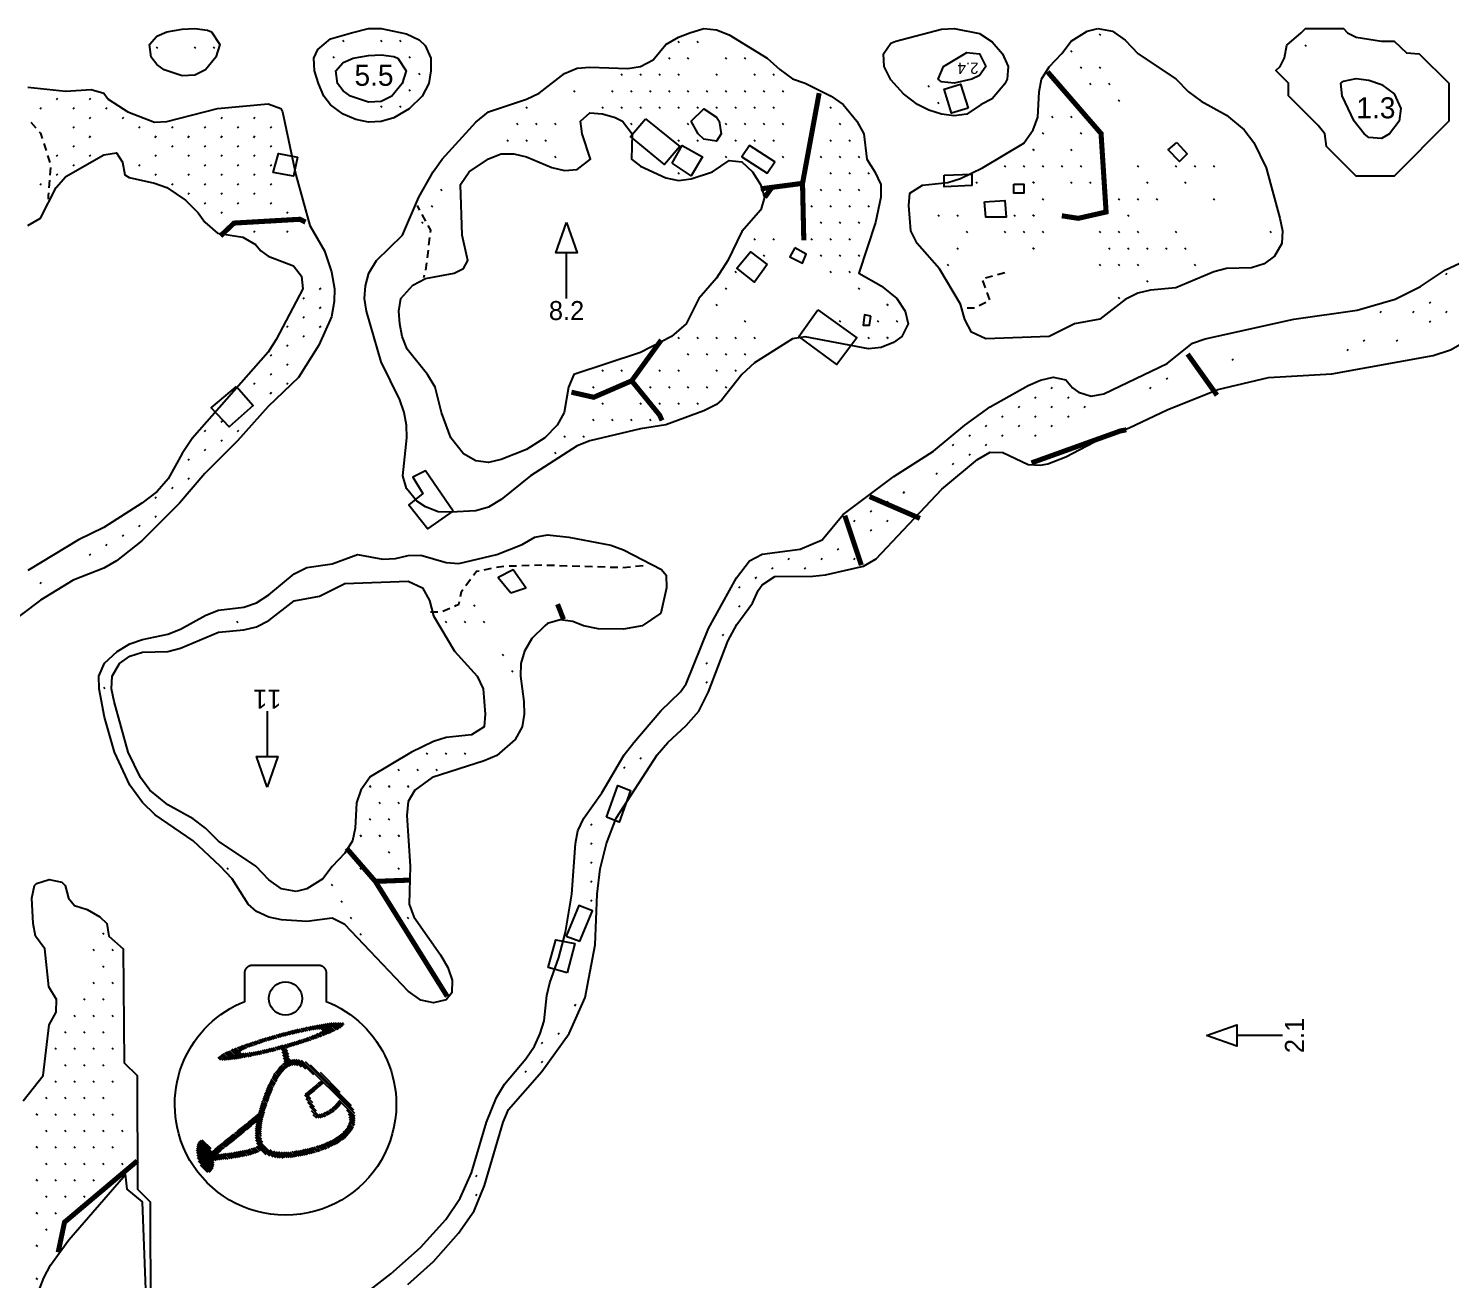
# Model space of a CAD drawing. Header units: millimetres. Extents: x 10 to 1190, y 102 to 890.
# Drawn here: x 410.9 to 635.6, y 692.3 to 890 of the extents above; entities that cross this region are included whole.
import ezdxf
from ezdxf.enums import TextEntityAlignment as Align

# ---------------------------------------------------------------- set-up
doc = ezdxf.new("R2010")
doc.units = ezdxf.units.MM
for name, color, linetype in [('CUT', 1, 'CONTINUOUS'), ('ETCH', 7, 'CONTINUOUS'), ('SCORE', 5, 'CONTINUOUS')]:
    doc.layers.add(name, color=color, linetype=linetype)

msp = doc.modelspace()

# ---------------------------------------------------------------- linework, layer by layer
at = {"layer": 'CUT'}
for points in [[(432.743, 889.452), (435.149, 889.91), (437.149, 890), (439.149, 889.739), (439.78, 889.452), (441.146, 887.452), (440.485, 885.452), (438.835, 883.452), (437.149, 882.603), (435.149, 882.52), (432.344, 883.452), (431.149, 884.315), (430.273, 885.452), (430, 887.452), (431.149, 888.76)], [(461.911, 889.291), (464.595, 889.97), (466.595, 890), (470.595, 889.137), (472.595, 888.209), (473.58, 887.291), (474.449, 885.291), (474.484, 883.291), (474.13, 881.291), (473.103, 879.291), (471.043, 877.291), (468.595, 875.895), (466.595, 875.288), (464.595, 875.167), (462.595, 875.634), (460.595, 876.454), (458.595, 877.94), (457.58, 879.291), (456.692, 881.291), (456.054, 883.291), (456, 885.291), (456.595, 886.671), (458.595, 888.334)], [(515.394, 889.326), (517.601, 890), (519.601, 889.781), (521.601, 888.994), (527.624, 885.326), (529.601, 883.507), (531.601, 882.063), (533.601, 881.344), (537.749, 879.326), (539.601, 878.007), (541.77, 875.326), (542.877, 873.326), (543.343, 869.326), (544.649, 867.326), (545.551, 865.326), (545.558, 863.326), (544.721, 859.326), (542.093, 851.326), (545.601, 849.319), (548.092, 847.326), (549.443, 845.326), (549.893, 843.326), (548.869, 841.326), (547.601, 840.396), (545.601, 839.572), (543.601, 839.397), (533.601, 841.289), (531.601, 840.955), (525.601, 837.188), (523.619, 835.326), (520.459, 831.326), (519.601, 830.609), (517.601, 829.597), (511.601, 827.394), (507.601, 826.72), (499.601, 824.833), (497.601, 824.039), (490.218, 819.326), (485.601, 815.564), (483.601, 814.363), (481.601, 813.797), (477.601, 813.596), (475.601, 813.628), (473.601, 814.404), (472.276, 815.326), (470.612, 817.326), (470.042, 819.326), (470.679, 825.326), (470.606, 827.326), (470.25, 829.326), (469.552, 831.326), (466.636, 837.326), (464.315, 845.326), (464, 847.326), (464.16, 849.326), (464.68, 851.326), (465.865, 853.326), (469.976, 857.326), (472.564, 863.326), (474.812, 867.326), (476.258, 869.326), (481.601, 875.174), (483.601, 876.817), (489.601, 878.826), (491.601, 879.793), (495.601, 882.888), (497.601, 883.724), (499.601, 883.889), (505.601, 883.684), (507.601, 883.987), (509.601, 885.02), (511.601, 887.474), (513.601, 888.633)], [(561.447, 878.005), (559.163, 876.442), (557.163, 876.204), (555.163, 876.478), (553.163, 877.093), (551.358, 878.005), (549.163, 879.674), (547.163, 881.878), (546.116, 884.005), (546, 886.005), (547.163, 887.663), (547.956, 888.005), (555.163, 889.901), (557.163, 890), (561.163, 889.215), (563.163, 887.863), (564.819, 886.005), (565.707, 884.005), (565.556, 882.005), (565.163, 881.245), (563.163, 878.879)], [(579.875, 890), (582.173, 889.582), (584.173, 888.155), (586.253, 886), (592.173, 882.037), (594.219, 880), (596.173, 878.51), (600.173, 876.294), (602.979, 874), (604.499, 872), (606.44, 868), (608.65, 860), (609.043, 858), (608.93, 856), (607.789, 854), (606.173, 852.822), (604.173, 852.196), (600.173, 852.088), (598.173, 851.529), (592.173, 849.011), (588.173, 848.675), (586.173, 848.172), (584.173, 847.156), (580.173, 844.074), (576.173, 843.316), (572.173, 841.352), (562.173, 840.983), (559.91, 842), (558.828, 844), (558.173, 846.427), (554.867, 852), (551.295, 856), (550.311, 858), (550, 862), (550.15, 864), (552.173, 865.263), (556.173, 865.673), (558.173, 866.299), (561.639, 868), (568.173, 871.883), (569.655, 874), (570.359, 876), (570.57, 880), (570.982, 882), (572.173, 883.93), (574.173, 886.023), (575.644, 888), (578.173, 889.575)], [(612, 889.333), (612.667, 890), (618.667, 890), (619.333, 889.333), (620.667, 888.611), (624.667, 888), (626.667, 888), (628.667, 886.167), (630.667, 886), (635.333, 881.333), (635.333, 875.333), (626.667, 866.667), (620.667, 866.667), (616, 871.333), (615.724, 873.333), (614.667, 874.667), (610, 879.333), (609.976, 881.333), (608, 883.333), (608.667, 884), (609.367, 885.333), (609.712, 887.333)], [(477.764, 737.638), (476.889, 736.509), (474.889, 736.064), (472.889, 736.464), (470.889, 737.882), (460.889, 748.452), (458.889, 749.413), (454.889, 748.88), (450.889, 749.165), (448.889, 749.571), (446.889, 750.499), (445.604, 751.638), (443.092, 755.638), (441.172, 757.638), (436.889, 761.642), (430.889, 765.774), (428.889, 767.677), (426.889, 770.455), (424.464, 775.638), (422.889, 781.201), (422.056, 785.638), (422, 787.638), (422.889, 789.696), (424.889, 791.586), (426.889, 792.781), (428.889, 793.467), (432.889, 794.311), (434.889, 795.075), (438.889, 797.281), (440.889, 798.067), (444.889, 798.584), (446.889, 799.244), (448.889, 800.535), (452.889, 803.855), (454.889, 804.821), (458.889, 805.429), (462.889, 806.865), (466.889, 806.158), (468.889, 806.273), (470.889, 806.741), (472.889, 806.8), (476.889, 805.638), (478.889, 805.446), (484.889, 806.903), (488.889, 808.484), (490.889, 809.6), (492.889, 810), (496.284, 809.638), (502.889, 808.357), (504.889, 807.637), (510.889, 804.503), (511.656, 803.638), (511.723, 801.638), (510.797, 797.638), (507.849, 795.638), (504.889, 795.082), (500.889, 795.131), (498.574, 795.638), (496.889, 796.279), (494.889, 796.583), (492.889, 795.978), (492.463, 795.638), (490.43, 793.638), (489.257, 791.638), (488.695, 789.638), (488.639, 787.638), (489.168, 783.638), (489.201, 781.638), (488.874, 779.638), (487.809, 777.638), (484.889, 775.152), (482.889, 774.294), (474.678, 771.638), (471.933, 769.638), (470.889, 767.855), (470.659, 765.638), (471.203, 757.638), (471.039, 751.638), (471.792, 749.638), (476.017, 743.638), (477.156, 741.638), (477.838, 739.638)], [(456.75, 742), (456.83, 742), (456.91, 741.99), (456.99, 741.98), (457.06, 741.96), (457.13, 741.94), (457.2, 741.91), (457.27, 741.88), (457.34, 741.84), (457.4, 741.8), (457.46, 741.76), (457.52, 741.71), (457.57, 741.66), (457.63, 741.6), (457.67, 741.55), (457.72, 741.49), (457.76, 741.42), (457.79, 741.36), (457.82, 741.29), (457.85, 741.22), (457.87, 741.14), (457.89, 741.07), (457.91, 740.99), (457.91, 740.91), (457.92, 740.83), (457.92, 736.28), (458.72, 735.94), (459.5, 735.56), (460.26, 735.15), (460.99, 734.7), (461.7, 734.21), (462.39, 733.7), (463.04, 733.15), (463.67, 732.57), (464.28, 731.95), (464.85, 731.31), (465.39, 730.65), (465.89, 729.95), (466.37, 729.23), (466.8, 728.49), (467.2, 727.72), (467.57, 726.94), (467.89, 726.13), (468.18, 725.3), (468.43, 724.46), (468.63, 723.59), (468.79, 722.71), (468.91, 721.82), (468.98, 720.91), (469, 719.99), (468.96, 718.8), (468.84, 717.62), (468.64, 716.47), (468.37, 715.34), (468.03, 714.25), (467.62, 713.18), (467.15, 712.15), (466.61, 711.16), (466.01, 710.21), (465.35, 709.3), (464.64, 708.44), (463.87, 707.62), (463.06, 706.85), (462.19, 706.14), (461.28, 705.48), (460.33, 704.88), (459.34, 704.34), (458.31, 703.87), (457.25, 703.46), (456.15, 703.12), (455.03, 702.85), (453.87, 702.65), (452.7, 702.53), (451.5, 702.49), (450.3, 702.53), (449.13, 702.65), (447.97, 702.85), (446.85, 703.12), (445.75, 703.46), (444.69, 703.87), (443.66, 704.34), (442.67, 704.88), (441.72, 705.48), (440.81, 706.14), (439.94, 706.85), (439.13, 707.62), (438.36, 708.44), (437.65, 709.3), (436.99, 710.21), (436.39, 711.16), (435.85, 712.15), (435.38, 713.18), (434.97, 714.25), (434.63, 715.34), (434.36, 716.47), (434.16, 717.62), (434.04, 718.8), (434, 719.99), (434.02, 720.91), (434.09, 721.82), (434.21, 722.71), (434.37, 723.59), (434.57, 724.46), (434.82, 725.3), (435.11, 726.13), (435.43, 726.94), (435.8, 727.72), (436.2, 728.49), (436.63, 729.23), (437.11, 729.95), (437.61, 730.65), (438.15, 731.31), (438.72, 731.95), (439.33, 732.57), (439.96, 733.15), (440.61, 733.7), (441.3, 734.21), (442.01, 734.7), (442.74, 735.15), (443.5, 735.56), (444.28, 735.94), (445.08, 736.28), (445.08, 740.83), (445.09, 740.91), (445.09, 740.99), (445.11, 741.07), (445.13, 741.14), (445.15, 741.22), (445.18, 741.29), (445.21, 741.36), (445.24, 741.42), (445.28, 741.49), (445.33, 741.55), (445.37, 741.6), (445.43, 741.66), (445.48, 741.71), (445.54, 741.76), (445.6, 741.8), (445.66, 741.84), (445.73, 741.88), (445.8, 741.91), (445.87, 741.94), (445.94, 741.96), (446.01, 741.98), (446.09, 741.99), (446.17, 742), (446.25, 742), (456.75, 742)], [(454.13, 736.74), (454.09, 736.283), (453.971, 735.84), (453.778, 735.425), (453.515, 735.049), (453.191, 734.725), (452.815, 734.462), (452.4, 734.269), (451.957, 734.15), (451.5, 734.11), (451.043, 734.15), (450.6, 734.269), (450.185, 734.462), (449.809, 734.725), (449.485, 735.049), (449.222, 735.425), (449.029, 735.84), (448.91, 736.283), (448.87, 736.74), (448.91, 737.197), (449.029, 737.64), (449.222, 738.055), (449.485, 738.431), (449.809, 738.755), (450.185, 739.018), (450.6, 739.211), (451.043, 739.33), (451.5, 739.37), (451.957, 739.33), (452.4, 739.211), (452.815, 739.018), (453.191, 738.755), (453.515, 738.431), (453.778, 738.055), (453.971, 737.64), (454.09, 737.197)]]:
    msp.add_lwpolyline(points, close=True, dxfattribs=at)
for points in [[(410.771, 880.718), (416.771, 880.088), (420.771, 880.364), (422.771, 879.781), (423.491, 878.85), (426.585, 876.85), (430.771, 875.205), (432.771, 875.304), (440.771, 877.335), (448.771, 878.089), (450.771, 877.335), (450.999, 876.85), (453.131, 866.85), (455.368, 858.85), (457.65, 854.85), (458.771, 851.542), (459.241, 848.85), (459.212, 846.85), (458.771, 844.428), (456.771, 839.949), (453.557, 834.85), (448.771, 830.246), (443.904, 824.85), (438.771, 819.705), (434.771, 815.013), (428.771, 809.051), (424.771, 805.905), (422.771, 804.752), (417.956, 802.85), (412.771, 799.658), (406.771, 795.166)], [(464.83, 690.628), (468.149, 693.208), (472.83, 697.37), (476.83, 701.804), (479.116, 705.208), (480.877, 709.208), (483.277, 717.208), (484.83, 721.103), (486.092, 723.208), (489.502, 727.208), (490.83, 729.208), (491.734, 731.208), (492.35, 733.208), (492.798, 737.208), (493.272, 739.208), (494.684, 743.208), (495.759, 747.208), (496.731, 753.208), (497.325, 761.208), (497.704, 763.208), (498.636, 765.208), (501.487, 769.208), (505.005, 775.208), (506.523, 777.208), (510.83, 782.204), (513.906, 785.208), (514.83, 786.475), (518.352, 795.208), (522.741, 803.208), (524.83, 805.87), (526.83, 806.96), (532.83, 807.702), (536.313, 809.208), (539.615, 813.208), (547.649, 819.208), (553.888, 823.208), (558.83, 827.307), (562.83, 830.191), (568.83, 833.575), (570.83, 834.415), (572.83, 834.918), (574.83, 834.506), (575.852, 833.208), (576.83, 832.546), (578.83, 831.902), (580.83, 832.27), (590.83, 837.061), (594.83, 840.259), (596.83, 840.972), (610.83, 844.043), (620.83, 845.482), (626.83, 847.234), (630.83, 849.204), (634.83, 851.868), (640.83, 854.641)], [(410.059, 720.585), (413.197, 724.585), (414.149, 732.585), (415.232, 734.585), (415.309, 736.585), (414.107, 738.585), (413.476, 744.585), (412, 746.585), (411.618, 748.585), (411.414, 752.585), (411.857, 754.585), (412.175, 754.903), (414.175, 755.542), (416.175, 755.106), (416.696, 754.585), (417.202, 752.585), (418.175, 751.415), (420.175, 750.779), (422.175, 749.649), (423.24, 748.585), (423.606, 746.585), (425.819, 744.585), (426.013, 726.585), (428.038, 724.585), (428.087, 706.585), (430.108, 704.585), (430.143, 686.585)]]:
    msp.add_lwpolyline(points, dxfattribs=at)
at = {"layer": 'ETCH'}
for points in [[(460.489, 888.147), (460.701, 887.935)], [(466.489, 888.147), (466.701, 887.935)], [(469.489, 888.147), (469.701, 887.935)], [(513.495, 888.003), (513.707, 887.79)], [(516.495, 888.003), (516.707, 887.79)], [(580.067, 889.128), (580.279, 888.916)], [(431.043, 887.112), (431.255, 886.9)], [(437.043, 887.112), (437.255, 886.9)], [(440.043, 887.112), (440.255, 886.9)], [(458.989, 885.549), (459.201, 885.337)], [(470.989, 885.549), (471.201, 885.337)], [(575.567, 886.53), (575.779, 886.318)], [(612.561, 887.425), (612.773, 887.213)], [(511.995, 885.405), (512.207, 885.192)], [(514.995, 885.405), (515.207, 885.192)], [(520.995, 885.405), (521.207, 885.192)], [(523.995, 885.405), (524.207, 885.192)], [(577.067, 883.932), (577.279, 883.72)], [(580.067, 883.932), (580.279, 883.72)], [(472.489, 882.951), (472.701, 882.739)], [(504.495, 882.807), (504.707, 882.594)], [(507.495, 882.807), (507.707, 882.594)], [(510.495, 882.807), (510.707, 882.594)], [(513.495, 882.807), (513.707, 882.594)], [(519.495, 882.807), (519.707, 882.594)], [(525.495, 882.807), (525.707, 882.594)], [(528.495, 882.807), (528.707, 882.594)], [(578.567, 881.334), (578.779, 881.122)], [(581.567, 881.334), (581.779, 881.122)], [(415.488, 878.956), (415.275, 878.743)], [(420.684, 878.956), (420.471, 878.743)], [(470.989, 880.353), (471.201, 880.141)], [(496.995, 880.209), (497.207, 879.996)], [(502.995, 880.209), (503.207, 879.996)], [(505.995, 880.209), (506.207, 879.996)], [(508.995, 880.209), (509.207, 879.996)], [(511.995, 880.209), (512.207, 879.996)], [(514.995, 880.209), (515.207, 879.996)], [(517.995, 880.209), (518.207, 879.996)], [(520.995, 880.209), (521.207, 879.996)], [(523.995, 880.209), (524.207, 879.996)], [(526.995, 880.209), (527.207, 879.996)], [(529.995, 880.209), (530.207, 879.996)], [(553.27, 880.697), (553.057, 880.909)], [(583.067, 878.736), (583.279, 878.524)], [(412.89, 877.456), (412.677, 877.243)], [(418.086, 877.456), (417.873, 877.243)], [(423.282, 877.456), (423.069, 877.243)], [(466.489, 877.755), (466.701, 877.543)], [(469.489, 877.755), (469.701, 877.543)], [(489.495, 877.611), (489.707, 877.398)], [(501.495, 877.611), (501.707, 877.398)], [(504.495, 877.611), (504.707, 877.398)], [(507.495, 877.611), (507.707, 877.398)], [(510.495, 877.611), (510.707, 877.398)], [(513.495, 877.611), (513.707, 877.398)], [(516.495, 877.611), (516.707, 877.398)], [(519.495, 877.611), (519.707, 877.398)], [(522.495, 877.611), (522.707, 877.398)], [(525.495, 877.611), (525.707, 877.398)], [(528.495, 877.611), (528.707, 877.398)], [(537.495, 877.611), (537.707, 877.398)], [(554.77, 878.099), (554.557, 878.311)], [(411.267, 875.205), (412.048, 874.294)], [(418.086, 874.456), (417.873, 874.243)], [(420.684, 875.956), (420.471, 875.743)], [(425.88, 875.956), (425.667, 875.743)], [(428.478, 874.456), (428.265, 874.243)], [(433.674, 874.456), (433.461, 874.243)], [(438.87, 874.456), (438.657, 874.243)], [(441.468, 875.956), (441.255, 875.743)], [(444.066, 874.456), (443.853, 874.243)], [(446.664, 875.956), (446.451, 875.743)], [(449.262, 874.456), (449.049, 874.243)], [(487.995, 875.013), (488.207, 874.8)], [(490.995, 875.013), (491.207, 874.8)], [(493.995, 875.013), (494.207, 874.8)], [(505.995, 875.013), (506.207, 874.8)], [(514.995, 875.013), (515.207, 874.8)], [(520.995, 875.013), (521.207, 874.8)], [(523.995, 875.013), (524.207, 874.8)], [(526.995, 875.013), (527.207, 874.8)], [(529.995, 875.013), (530.207, 874.8)], [(538.995, 875.013), (539.207, 874.8)], [(572.567, 876.138), (572.779, 875.926)], [(575.567, 876.138), (575.779, 875.926)], [(412.568, 873.686), (412.771, 873.45), (413.042, 872.604)], [(420.684, 872.956), (420.471, 872.743)], [(431.076, 872.956), (430.863, 872.743)], [(436.272, 872.956), (436.059, 872.743)], [(441.468, 872.956), (441.255, 872.743)], [(446.664, 872.956), (446.451, 872.743)], [(486.495, 872.415), (486.707, 872.202)], [(489.495, 872.415), (489.707, 872.202)], [(492.495, 872.415), (492.707, 872.202)], [(513.495, 872.415), (513.707, 872.202)], [(516.495, 872.415), (516.707, 872.202)], [(522.495, 872.415), (522.707, 872.202)], [(525.495, 872.415), (525.707, 872.202)], [(528.495, 872.415), (528.707, 872.202)], [(537.495, 872.415), (537.707, 872.202)], [(540.495, 872.415), (540.707, 872.202)], [(571.067, 873.54), (571.279, 873.328)], [(577.067, 873.54), (577.279, 873.328)], [(413.286, 871.842), (413.652, 870.699)], [(413.895, 869.937), (414.261, 868.794)], [(415.488, 869.956), (415.275, 869.743)], [(418.086, 871.456), (417.873, 871.243)], [(420.684, 869.956), (420.471, 869.743)], [(431.076, 869.956), (430.863, 869.743)], [(433.674, 871.456), (433.461, 871.243)], [(436.272, 869.956), (436.059, 869.743)], [(438.87, 871.456), (438.657, 871.243)], [(441.468, 869.956), (441.255, 869.743)], [(444.066, 871.456), (443.853, 871.243)], [(446.664, 869.956), (446.451, 869.743)], [(449.262, 871.456), (449.049, 871.243)], [(493.995, 869.817), (494.207, 869.604)], [(520.995, 869.817), (521.207, 869.604)], [(529.995, 869.817), (530.207, 869.604)], [(535.995, 869.817), (536.207, 869.604)], [(538.995, 869.817), (539.207, 869.604)], [(541.995, 869.817), (542.207, 869.604)], [(569.567, 870.942), (569.779, 870.73)], [(575.567, 870.942), (575.779, 870.73)], [(414.339, 868.013), (414.25, 866.816)], [(418.086, 868.456), (417.873, 868.243)], [(428.478, 868.456), (428.265, 868.243)], [(438.87, 868.456), (438.657, 868.243)], [(444.066, 868.456), (443.853, 868.243)], [(449.262, 868.456), (449.049, 868.243)], [(565.067, 868.344), (565.279, 868.132)], [(568.067, 868.344), (568.279, 868.132)], [(571.067, 868.344), (571.279, 868.132)], [(574.067, 868.344), (574.279, 868.132)], [(577.067, 868.344), (577.279, 868.132)], [(586.067, 868.344), (586.279, 868.132)], [(592.067, 868.344), (592.279, 868.132)], [(595.067, 868.344), (595.279, 868.132)], [(598.067, 868.344), (598.279, 868.132)], [(412.89, 865.456), (412.677, 865.243)], [(414.191, 866.018), (414.103, 864.821)], [(415.488, 866.956), (415.275, 866.743)], [(431.076, 866.956), (430.863, 866.743)], [(433.674, 865.456), (433.461, 865.243)], [(436.272, 866.956), (436.059, 866.743)], [(438.87, 865.456), (438.657, 865.243)], [(441.468, 866.956), (441.255, 866.743)], [(444.066, 865.456), (443.853, 865.243)], [(446.664, 866.956), (446.451, 866.743)], [(449.262, 865.456), (449.049, 865.243)], [(513.495, 867.219), (513.707, 867.006)], [(537.495, 867.219), (537.707, 867.006)], [(540.495, 867.219), (540.707, 867.006)], [(543.495, 867.219), (543.707, 867.006)], [(560.567, 865.746), (560.779, 865.534)], [(569.567, 865.746), (569.779, 865.534)], [(575.567, 865.746), (575.779, 865.534)], [(578.567, 865.746), (578.779, 865.534)], [(587.567, 865.746), (587.779, 865.534)], [(593.567, 865.746), (593.779, 865.534)], [(414.044, 864.023), (414.008, 863.537), (413.971, 863.05)], [(436.272, 863.956), (436.059, 863.743)], [(441.468, 863.956), (441.255, 863.743)], [(446.664, 863.956), (446.451, 863.743)], [(475.995, 864.621), (476.207, 864.408)], [(535.995, 864.621), (536.207, 864.408)], [(538.995, 864.621), (539.207, 864.408)], [(541.995, 864.621), (542.207, 864.408)], [(571.067, 863.148), (571.279, 862.936)], [(583.067, 863.148), (583.279, 862.936)], [(586.067, 863.148), (586.279, 862.936)], [(589.067, 863.148), (589.279, 862.936)], [(598.067, 863.148), (598.279, 862.936)], [(438.87, 862.456), (438.657, 862.243)], [(441.468, 860.956), (441.255, 860.743)], [(444.066, 862.456), (443.853, 862.243)], [(449.262, 862.456), (449.049, 862.243)], [(451.86, 860.956), (451.647, 860.743)], [(472.285, 862.006), (472.477, 861.655), (472.668, 861.304)], [(474.495, 862.023), (474.707, 861.81)], [(534.495, 862.023), (534.707, 861.81)], [(537.495, 862.023), (537.707, 861.81)], [(540.495, 862.023), (540.707, 861.81)], [(543.495, 862.023), (543.707, 861.81)], [(444.066, 859.456), (443.853, 859.243)], [(449.262, 859.456), (449.049, 859.243)], [(472.995, 859.425), (473.207, 859.212)], [(473.051, 860.601), (473.626, 859.548)], [(474.009, 858.846), (474.401, 858.126), (474.356, 857.748)], [(535.995, 859.425), (536.207, 859.212)], [(538.995, 859.425), (539.207, 859.212)], [(541.995, 859.425), (542.207, 859.212)], [(554.567, 860.55), (554.779, 860.338)], [(557.567, 860.55), (557.779, 860.338)], [(566.567, 860.55), (566.779, 860.338)], [(569.567, 860.55), (569.779, 860.338)], [(584.567, 860.55), (584.779, 860.338)], [(446.664, 857.956), (446.451, 857.743)], [(451.86, 857.956), (451.647, 857.743)], [(474.259, 856.954), (474.115, 855.763)], [(525.495, 856.827), (525.707, 856.614)], [(528.495, 856.827), (528.707, 856.614)], [(534.495, 856.827), (534.707, 856.614)], [(537.495, 856.827), (537.707, 856.614)], [(540.495, 856.827), (540.707, 856.614)], [(559.067, 857.952), (559.279, 857.74)], [(565.067, 857.952), (565.279, 857.74)], [(568.067, 857.952), (568.279, 857.74)], [(571.067, 857.952), (571.279, 857.74)], [(580.067, 857.952), (580.279, 857.74)], [(583.067, 857.952), (583.279, 857.74)], [(586.067, 857.952), (586.279, 857.74)], [(592.067, 857.952), (592.279, 857.74)], [(607.067, 857.952), (607.279, 857.74)], [(474.019, 854.969), (473.874, 853.778)], [(495.909, 847.33), (495.909, 854.53)], [(526.995, 854.229), (527.207, 854.016)], [(535.995, 854.229), (536.207, 854.016)], [(538.995, 854.229), (539.207, 854.016)], [(541.995, 854.229), (542.207, 854.016)], [(557.567, 855.354), (557.779, 855.142)], [(569.567, 855.354), (569.779, 855.142)], [(581.567, 855.354), (581.779, 855.142)], [(584.567, 855.354), (584.779, 855.142)], [(587.567, 855.354), (587.779, 855.142)], [(590.567, 855.354), (590.779, 855.142)], [(593.567, 855.354), (593.779, 855.142)], [(473.778, 852.983), (473.634, 851.792)], [(556.067, 852.756), (556.279, 852.544)], [(580.067, 852.756), (580.279, 852.544)], [(583.067, 852.756), (583.279, 852.544)], [(586.067, 852.756), (586.279, 852.544)], [(595.067, 852.756), (595.279, 852.544)], [(473.426, 851.024), (473.281, 850.606)], [(522.495, 851.631), (522.707, 851.418)], [(537.495, 851.631), (537.707, 851.418)], [(540.495, 851.631), (540.707, 851.418)], [(561.661, 850.151), (562.06, 849.02)], [(563.246, 850.865), (562.09, 850.544)], [(565.173, 851.4), (564.017, 851.079)], [(587.567, 850.158), (587.779, 849.946)], [(634.857, 851.102), (635.07, 851.314)], [(454.458, 847.456), (454.245, 847.243)], [(457.056, 848.956), (456.843, 848.743)], [(520.995, 849.033), (521.207, 848.82)], [(541.995, 849.033), (542.207, 848.82)], [(562.327, 848.265), (562.726, 847.134)], [(583.067, 847.56), (583.279, 847.348)], [(457.056, 845.956), (456.843, 845.743)], [(519.495, 846.435), (519.707, 846.222)], [(546.495, 846.435), (546.707, 846.222)], [(560.396, 845.811), (559.198, 845.8)], [(562.185, 846.706), (561.111, 846.169)], [(624.465, 845.102), (624.678, 845.314)], [(629.661, 845.102), (629.874, 845.314)], [(632.259, 846.602), (632.472, 846.814)], [(634.857, 845.102), (635.07, 845.314)], [(451.86, 842.956), (451.647, 842.743)], [(454.458, 844.456), (454.245, 844.243)], [(457.056, 842.956), (456.843, 842.743)], [(523.995, 843.837), (524.207, 843.624)], [(538.995, 843.837), (539.207, 843.624)], [(544.995, 843.837), (545.207, 843.624)], [(547.995, 843.837), (548.207, 843.624)], [(632.259, 843.602), (632.472, 843.814)], [(454.458, 841.456), (454.245, 841.243)], [(513.495, 841.239), (513.707, 841.026)], [(516.495, 841.239), (516.707, 841.026)], [(519.495, 841.239), (519.707, 841.026)], [(522.495, 841.239), (522.707, 841.026)], [(525.495, 841.239), (525.707, 841.026)], [(543.495, 841.239), (543.707, 841.026)], [(546.495, 841.239), (546.707, 841.026)], [(621.867, 840.602), (622.08, 840.814)], [(627.063, 840.602), (627.276, 840.814)], [(449.262, 838.456), (449.049, 838.243)], [(451.86, 839.956), (451.647, 839.743)], [(508.995, 838.641), (509.207, 838.428)], [(514.995, 838.641), (515.207, 838.428)], [(517.995, 838.641), (518.207, 838.428)], [(520.995, 838.641), (521.207, 838.428)], [(523.995, 838.641), (524.207, 838.428)], [(619.269, 839.102), (619.482, 839.314)], [(451.86, 836.956), (451.647, 836.743)], [(501.495, 836.043), (501.707, 835.83)], [(504.495, 836.043), (504.707, 835.83)], [(507.495, 836.043), (507.707, 835.83)], [(510.495, 836.043), (510.707, 835.83)], [(513.495, 836.043), (513.707, 835.83)], [(519.495, 836.043), (519.707, 835.83)], [(522.495, 836.043), (522.707, 835.83)], [(601.083, 837.602), (601.296, 837.814)], [(446.664, 833.956), (446.451, 833.743)], [(449.262, 835.456), (449.049, 835.243)], [(451.86, 833.956), (451.647, 833.743)], [(590.691, 834.602), (590.904, 834.814)], [(449.262, 832.456), (449.049, 832.243)], [(499.995, 833.445), (500.207, 833.232)], [(508.995, 833.445), (509.207, 833.232)], [(511.995, 833.445), (512.207, 833.232)], [(514.995, 833.445), (515.207, 833.232)], [(517.995, 833.445), (518.207, 833.232)], [(520.995, 833.445), (521.207, 833.232)], [(569.907, 831.602), (570.12, 831.814)], [(572.505, 833.102), (572.718, 833.314)], [(575.103, 831.602), (575.316, 831.814)], [(588.093, 833.102), (588.306, 833.314)], [(501.495, 830.847), (501.707, 830.634)], [(507.495, 830.847), (507.707, 830.634)], [(510.495, 830.847), (510.707, 830.634)], [(513.495, 830.847), (513.707, 830.634)], [(516.495, 830.847), (516.707, 830.634)], [(567.309, 830.102), (567.522, 830.314)], [(572.505, 830.102), (572.718, 830.314)], [(577.701, 830.102), (577.914, 830.314)], [(441.468, 827.956), (441.255, 827.743)], [(499.995, 828.249), (500.207, 828.036)], [(502.995, 828.249), (503.207, 828.036)], [(505.995, 828.249), (506.207, 828.036)], [(508.995, 828.249), (509.207, 828.036)], [(562.113, 827.102), (562.326, 827.314)], [(564.711, 828.602), (564.924, 828.814)], [(567.309, 827.102), (567.522, 827.314)], [(569.907, 828.602), (570.12, 828.814)], [(572.505, 827.102), (572.718, 827.314)], [(575.103, 828.602), (575.316, 828.814)], [(438.87, 826.456), (438.657, 826.243)], [(441.468, 824.956), (441.255, 824.743)], [(444.066, 826.456), (443.853, 826.243)], [(495.495, 825.651), (495.707, 825.438)], [(498.495, 825.651), (498.707, 825.438)], [(559.515, 825.602), (559.728, 825.814)], [(564.711, 825.602), (564.924, 825.814)], [(569.907, 825.602), (570.12, 825.814)], [(438.87, 823.456), (438.657, 823.243)], [(493.995, 823.053), (494.207, 822.84)], [(556.917, 824.102), (557.13, 824.314)], [(559.515, 822.602), (559.728, 822.814)], [(562.113, 824.102), (562.326, 824.314)], [(436.272, 821.956), (436.059, 821.743)], [(556.917, 821.102), (557.13, 821.314)], [(436.272, 818.956), (436.059, 818.743)], [(554.319, 819.602), (554.532, 819.814)], [(431.076, 815.956), (430.863, 815.743)], [(433.674, 817.456), (433.461, 817.243)], [(549.123, 816.602), (549.336, 816.814)], [(543.927, 813.602), (544.14, 813.814)], [(546.525, 815.102), (546.738, 815.314)], [(428.478, 811.456), (428.265, 811.243)], [(431.076, 812.956), (430.863, 812.743)], [(541.329, 812.102), (541.542, 812.314)], [(546.525, 812.102), (546.738, 812.314)], [(425.88, 809.956), (425.667, 809.743)], [(541.329, 809.102), (541.542, 809.314)], [(543.927, 810.602), (544.14, 810.814)], [(420.684, 806.956), (420.471, 806.743)], [(423.282, 808.456), (423.069, 808.243)], [(538.731, 807.602), (538.944, 807.814)], [(482.879, 804.476), (484.056, 804.712)], [(484.84, 804.869), (486.024, 805.049)], [(486.823, 805.074), (488.023, 805.111)], [(488.822, 805.136), (490.022, 805.174)], [(490.821, 805.199), (492.021, 805.236)], [(492.82, 805.215), (494.02, 805.178)], [(494.819, 805.153), (496.019, 805.115)], [(496.818, 805.09), (498.018, 805.053)], [(498.817, 805.028), (500.017, 804.99)], [(500.816, 804.965), (502.016, 804.928)], [(502.815, 804.903), (504.015, 804.866)], [(504.814, 804.841), (506.008, 804.958)], [(506.803, 805.043), (507.997, 805.171)], [(528.339, 804.602), (528.552, 804.814)], [(530.937, 806.102), (531.15, 806.314)], [(533.535, 804.602), (533.748, 804.814)], [(536.133, 806.102), (536.346, 806.314)], [(541.329, 806.102), (541.542, 806.314)], [(412.89, 802.456), (412.677, 802.243)], [(480.017, 802.01), (480.737, 802.97)], [(481.217, 803.61), (481.689, 804.238), (482.095, 804.319)], [(525.741, 803.102), (525.954, 803.314)], [(479.135, 800.268), (479.289, 801.038), (479.537, 801.37)], [(523.143, 801.602), (523.356, 801.814)], [(474.389, 797.838), (475.589, 797.838)], [(476.365, 797.956), (477.468, 798.429)], [(478.203, 798.744), (478.889, 799.038), (478.978, 799.483)], [(478.495, 798.676), (478.283, 798.888)], [(481.495, 798.676), (481.283, 798.888)], [(523.143, 798.602), (523.356, 798.814)], [(443.995, 796.078), (443.783, 796.29)], [(476.995, 796.078), (476.783, 796.29)], [(479.995, 796.078), (479.783, 796.29)], [(482.995, 796.078), (482.783, 796.29)], [(520.545, 794.102), (520.758, 794.314)], [(485.995, 790.882), (485.783, 791.094)], [(517.947, 789.602), (518.16, 789.814)], [(487.495, 788.284), (487.283, 788.496)], [(517.947, 786.602), (518.16, 786.814)], [(422.995, 785.686), (422.783, 785.898)], [(448.62, 782.146), (448.62, 774.946)], [(473.995, 775.294), (473.783, 775.506)], [(476.995, 775.294), (476.783, 775.506)], [(479.995, 775.294), (479.783, 775.506)], [(504.957, 773.102), (505.17, 773.314)], [(507.555, 774.602), (507.768, 774.814)], [(469.495, 772.696), (469.283, 772.908)], [(472.495, 772.696), (472.283, 772.908)], [(475.495, 772.696), (475.283, 772.908)], [(464.995, 770.098), (464.783, 770.31)], [(467.995, 770.098), (467.783, 770.31)], [(470.995, 770.098), (470.783, 770.31)], [(466.495, 767.5), (466.283, 767.712)], [(469.495, 767.5), (469.283, 767.712)], [(464.995, 764.902), (464.783, 765.114)], [(467.995, 764.902), (467.783, 765.114)], [(499.761, 764.102), (499.974, 764.314)], [(463.495, 762.304), (463.283, 762.516)], [(466.495, 762.304), (466.283, 762.516)], [(469.495, 762.304), (469.283, 762.516)], [(467.995, 759.706), (467.783, 759.918)], [(499.761, 761.102), (499.974, 761.314)], [(499.761, 758.102), (499.974, 758.314)], [(442.495, 757.108), (442.283, 757.32)], [(463.495, 757.108), (463.283, 757.32)], [(469.495, 757.108), (469.283, 757.32)], [(499.761, 755.102), (499.974, 755.314)], [(458.995, 754.51), (458.783, 754.722)], [(460.495, 751.912), (460.283, 752.124)], [(499.761, 752.102), (499.974, 752.314)], [(461.995, 749.314), (461.783, 749.526)], [(470.995, 749.314), (470.783, 749.526)], [(422.569, 747.115), (422.782, 746.903)], [(463.495, 746.716), (463.283, 746.928)], [(421.069, 744.517), (421.282, 744.305)], [(424.069, 744.517), (424.282, 744.305)], [(422.569, 741.919), (422.782, 741.707)], [(421.069, 739.321), (421.282, 739.109)], [(424.069, 739.321), (424.282, 739.109)], [(419.569, 736.723), (419.782, 736.511)], [(422.569, 736.723), (422.782, 736.511)], [(497.163, 735.602), (497.376, 735.814)], [(418.069, 734.125), (418.282, 733.913)], [(421.069, 734.125), (421.282, 733.913)], [(424.069, 734.125), (424.282, 733.913)], [(456.83, 732.64), (458.27, 731.2)], [(457.15, 732.68), (458.55, 731.28)], [(457.46, 732.72), (458.78, 731.4)], [(457.73, 732.8), (459.01, 731.52)], [(458.05, 732.84), (459.25, 731.64)], [(458.36, 732.88), (459.48, 731.76)], [(458.67, 732.92), (459.75, 731.84)], [(459.03, 732.92), (459.95, 732)], [(459.34, 732.96), (460.18, 732.12)], [(459.69, 732.96), (460.37, 732.28)], [(460.05, 732.96), (460.57, 732.44)], [(460.44, 732.92), (460.72, 732.64)], [(416.569, 731.527), (416.782, 731.315)], [(419.569, 731.527), (419.782, 731.315)], [(422.569, 731.527), (422.782, 731.315)], [(447.76, 730.4), (448.24, 729.92)], [(448.03, 730.48), (448.51, 730)], [(448.31, 730.56), (448.79, 730.08)], [(448.58, 730.64), (449.06, 730.16)], [(448.85, 730.72), (449.33, 730.24)], [(449.13, 730.8), (449.61, 730.32)], [(449.4, 730.88), (449.88, 730.4)], [(449.67, 730.96), (450.15, 730.48)], [(449.95, 731.04), (450.43, 730.56)], [(450.22, 731.12), (450.7, 730.64)], [(450.49, 731.2), (450.97, 730.72)], [(450.77, 731.28), (451.29, 730.76)], [(451.04, 731.36), (451.56, 730.84)], [(451.36, 731.4), (451.84, 730.92)], [(451.63, 731.48), (452.11, 731)], [(451.9, 731.56), (452.38, 731.08)], [(452.18, 731.64), (452.7, 731.12)], [(452.45, 731.72), (452.97, 731.2)], [(452.76, 731.76), (453.24, 731.28)], [(453.04, 731.84), (453.56, 731.32)], [(453.31, 731.92), (453.83, 731.4)], [(453.62, 731.96), (454.14, 731.44)], [(453.9, 732.04), (454.42, 731.52)], [(454.17, 732.12), (454.69, 731.6)], [(454.44, 730.44), (454.92, 729.96)], [(454.48, 732.16), (455, 731.64)], [(454.71, 730.52), (455.19, 730.04)], [(454.76, 732.24), (455.32, 731.68)], [(454.94, 730.64), (455.46, 730.12)], [(455.07, 732.28), (455.59, 731.76)], [(455.22, 730.72), (455.7, 730.24)], [(455.35, 732.36), (455.91, 731.8)], [(455.49, 730.8), (455.97, 730.32)], [(455.66, 732.4), (456.22, 731.84)], [(455.72, 730.92), (456.24, 730.4)], [(455.93, 732.48), (456.53, 731.88)], [(456, 731), (456.52, 730.48)], [(456.23, 731.12), (456.75, 730.6)], [(456.25, 732.52), (456.89, 731.88)], [(456.47, 731.24), (457.03, 730.68)], [(456.52, 732.6), (458.04, 731.08)], [(456.74, 731.32), (457.26, 730.8)], [(456.93, 731.48), (457.53, 730.88)], [(457.17, 731.6), (457.77, 731)], [(494.565, 731.102), (494.778, 731.314)], [(609.031, 730.896), (601.831, 730.896)], [(415.069, 728.929), (415.282, 728.717)], [(418.069, 728.929), (418.282, 728.717)], [(421.069, 728.929), (421.282, 728.717)], [(424.069, 728.929), (424.282, 728.717)], [(441.84, 728.19), (442.92, 727.11)], [(442.08, 728.3), (443.24, 727.14)], [(442.32, 728.41), (443.56, 727.17)], [(442.6, 728.49), (443.88, 727.21)], [(442.84, 728.6), (444.2, 727.24)], [(443.04, 728.76), (444.48, 727.32)], [(443.32, 728.83), (444.76, 727.39)], [(443.56, 728.94), (445.08, 727.42)], [(443.84, 729.02), (444.44, 728.42)], [(444.08, 729.13), (444.64, 728.57)], [(444.36, 729.2), (444.88, 728.68)], [(444.56, 729.36), (445.12, 728.8)], [(444.72, 728.14), (445.36, 727.5)], [(444.84, 729.43), (445.36, 728.91)], [(445.08, 728.13), (445.68, 727.53)], [(445.12, 729.5), (445.6, 729.02)], [(445.36, 729.62), (445.88, 729.1)], [(445.4, 728.16), (446, 727.56)], [(445.64, 729.69), (446.12, 729.21)], [(445.68, 728.24), (446.24, 727.68)], [(445.92, 729.76), (446.4, 729.28)], [(446, 728.27), (446.56, 727.71)], [(446.16, 729.88), (446.68, 729.36)], [(446.32, 728.3), (446.84, 727.78)], [(446.43, 729.96), (446.91, 729.48)], [(446.6, 728.38), (447.12, 727.86)], [(446.71, 730.04), (447.19, 729.56)], [(446.92, 728.41), (447.44, 727.89)], [(446.98, 730.12), (447.46, 729.64)], [(447.2, 728.48), (447.72, 727.96)], [(447.21, 730.24), (447.73, 729.72)], [(447.49, 730.32), (447.97, 729.84)], [(447.52, 728.52), (448, 728.04)], [(447.79, 728.6), (448.31, 728.08)], [(448.07, 728.68), (448.59, 728.16)], [(448.38, 728.72), (448.86, 728.24)], [(448.65, 728.8), (449.13, 728.32)], [(448.93, 728.88), (449.45, 728.36)], [(449.24, 728.92), (449.72, 728.44)], [(449.51, 729), (449.99, 728.52)], [(449.79, 729.08), (450.27, 728.6)], [(450.06, 729.16), (450.54, 728.68)], [(450.33, 729.24), (452.05, 727.52)], [(450.61, 729.32), (451.97, 727.96)], [(450.88, 729.4), (451.84, 728.44)], [(450.9, 728.32), (453.02, 726.2)], [(451.19, 729.44), (451.75, 728.88)], [(451.47, 729.52), (451.95, 729.04)], [(451.74, 729.6), (452.22, 729.12)], [(452.01, 729.68), (452.49, 729.2)], [(452.29, 729.76), (452.77, 729.28)], [(452.56, 729.84), (453.04, 729.36)], [(452.84, 729.92), (453.32, 729.44)], [(453.11, 730), (453.59, 729.52)], [(453.38, 730.08), (453.86, 729.6)], [(453.62, 730.2), (454.14, 729.68)], [(453.89, 730.28), (454.37, 729.8)], [(454.16, 730.36), (454.64, 729.88)], [(491.967, 729.602), (492.18, 729.814)], [(416.569, 726.331), (416.782, 726.119)], [(419.569, 726.331), (419.782, 726.119)], [(422.569, 726.331), (422.782, 726.119)], [(440.8, 727.46), (441.2, 727.06)], [(441, 727.61), (441.6, 727.01)], [(441.2, 727.77), (441.96, 727.01)], [(441.4, 727.92), (442.28, 727.04)], [(441.6, 728.07), (442.6, 727.07)], [(450.47, 725.92), (451.11, 725.28)], [(450.63, 726.12), (451.31, 725.44)], [(450.82, 726.28), (451.46, 725.64)], [(451.01, 726.44), (451.65, 725.8)], [(451.03, 727.84), (452.67, 726.2)], [(451.15, 727.36), (452.35, 726.16)], [(451.21, 726.6), (451.89, 725.92)], [(451.24, 726.92), (452.12, 726.04)], [(452.45, 727.12), (453.41, 726.16)], [(452.77, 727.16), (453.97, 725.96)], [(453.12, 727.16), (454.68, 725.6)], [(453.51, 727.12), (455.91, 724.72)], [(453.99, 727), (462.39, 718.6)], [(454.58, 726.76), (462.22, 719.12)], [(455.41, 726.28), (461.85, 719.84)], [(491.967, 726.602), (492.18, 726.814)], [(415.069, 723.733), (415.282, 723.521)], [(418.069, 723.733), (418.282, 723.521)], [(421.069, 723.733), (421.282, 723.521)], [(424.069, 723.733), (424.282, 723.521)], [(449.08, 723.78), (449.76, 723.1)], [(449.2, 724.01), (449.88, 723.33)], [(449.32, 724.24), (450, 723.56)], [(449.44, 724.48), (450.12, 723.8)], [(449.56, 724.71), (450.24, 724.03)], [(449.68, 724.94), (450.36, 724.26)], [(449.84, 725.14), (450.52, 724.46)], [(450, 725.33), (450.64, 724.69)], [(450.16, 725.52), (450.8, 724.88)], [(450.32, 725.72), (450.96, 725.08)], [(456.95, 723.68), (457.39, 723.24)], [(456.97, 725.08), (460.09, 721.96)], [(489.369, 725.102), (489.582, 725.314)], [(448.12, 721.55), (448.84, 720.83)], [(448.2, 721.83), (448.92, 721.11)], [(448.32, 722.06), (449.04, 721.34)], [(448.4, 722.33), (449.12, 721.61)], [(448.52, 722.57), (449.24, 721.85)], [(448.6, 722.84), (449.32, 722.12)], [(448.72, 723.08), (449.44, 722.36)], [(448.84, 723.31), (449.52, 722.63)], [(448.96, 723.54), (449.64, 722.86)], [(454.52, 721.52), (455.76, 720.28)], [(454.63, 721.76), (455.47, 720.92)], [(454.83, 721.92), (455.31, 721.44)], [(455.02, 722.08), (455.46, 721.64)], [(455.21, 722.24), (455.65, 721.8)], [(455.41, 722.4), (455.85, 721.96)], [(455.6, 722.56), (456.08, 722.08)], [(455.79, 722.72), (456.23, 722.28)], [(455.99, 722.88), (456.43, 722.44)], [(456.18, 723.04), (456.62, 722.6)], [(456.37, 723.2), (456.81, 722.76)], [(456.53, 723.4), (457.01, 722.92)], [(456.72, 723.56), (457.2, 723.08)], [(413.569, 721.135), (413.782, 720.923)], [(416.569, 721.135), (416.782, 720.923)], [(419.569, 721.135), (419.782, 720.923)], [(422.569, 721.135), (422.782, 720.923)], [(447.32, 719.17), (448.08, 718.41)], [(447.4, 719.45), (448.16, 718.69)], [(447.48, 719.72), (448.2, 719)], [(447.56, 719.99), (448.28, 719.27)], [(447.64, 720.27), (448.4, 719.51)], [(447.72, 720.54), (448.48, 719.78)], [(447.84, 720.77), (448.56, 720.05)], [(447.92, 721.05), (448.64, 720.33)], [(448, 721.32), (448.76, 720.56)], [(454.72, 720.96), (456.04, 719.64)], [(455, 720.33), (456.32, 719.01)], [(455.28, 719.7), (457.08, 717.9)], [(458.53, 719.28), (459.01, 718.8)], [(458.76, 719.4), (459.2, 718.96)], [(458.91, 719.6), (459.39, 719.12)], [(459.11, 719.76), (459.59, 719.28)], [(459.3, 719.92), (459.74, 719.48)], [(459.45, 720.12), (459.93, 719.64)], [(459.61, 720.32), (460.09, 719.84)], [(459.76, 720.52), (460.24, 720.04)], [(459.95, 720.68), (462.47, 718.16)], [(461.12, 719.16), (462.48, 717.8)], [(412.069, 718.537), (412.282, 718.325)], [(415.069, 718.537), (415.282, 718.325)], [(418.069, 718.537), (418.282, 718.325)], [(421.069, 718.537), (421.282, 718.325)], [(424.069, 718.537), (424.282, 718.325)], [(445.24, 717.01), (445.88, 716.37)], [(445.44, 717.16), (446.08, 716.52)], [(445.6, 717.36), (446.24, 716.72)], [(445.8, 717.51), (446.44, 716.87)], [(446, 717.66), (446.64, 717.02)], [(446.2, 717.82), (447.68, 716.34)], [(446.4, 717.97), (447.72, 716.65)], [(446.6, 718.12), (447.76, 716.96)], [(446.76, 718.32), (447.8, 717.28)], [(446.96, 718.47), (447.84, 717.59)], [(447.16, 718.62), (447.92, 717.86)], [(447.24, 718.9), (448, 718.14)], [(455.56, 719.06), (456.76, 717.86)], [(455.84, 718.43), (456.4, 717.87)], [(456.8, 718.53), (457.36, 717.97)], [(457.12, 718.56), (457.64, 718.04)], [(457.4, 718.64), (457.88, 718.16)], [(457.63, 718.76), (458.11, 718.28)], [(457.87, 718.88), (458.35, 718.4)], [(458.1, 719), (458.58, 718.52)], [(458.33, 719.12), (458.77, 718.68)], [(461.41, 718.52), (462.45, 717.48)], [(461.47, 717.04), (462.19, 716.32)], [(461.53, 718.04), (462.41, 717.16)], [(461.54, 717.68), (462.38, 716.84)], [(461.55, 717.32), (462.27, 716.6)], [(413.569, 715.939), (413.782, 715.727)], [(416.569, 715.939), (416.782, 715.727)], [(419.569, 715.939), (419.782, 715.727)], [(422.569, 715.939), (422.782, 715.727)], [(425.569, 715.939), (425.782, 715.727)], [(442.28, 714.67), (442.96, 713.99)], [(442.48, 714.82), (443.16, 714.14)], [(442.68, 714.97), (443.36, 714.29)], [(442.88, 715.13), (443.56, 714.45)], [(443.08, 715.28), (443.76, 714.6)], [(443.28, 715.43), (443.92, 714.79)], [(443.48, 715.59), (444.12, 714.95)], [(443.68, 715.74), (444.32, 715.1)], [(443.84, 715.93), (444.52, 715.25)], [(444.04, 716.09), (444.72, 715.41)], [(444.24, 716.24), (444.92, 715.56)], [(444.44, 716.4), (445.08, 715.76)], [(444.64, 716.55), (445.28, 715.91)], [(444.84, 716.7), (445.48, 716.06)], [(445.04, 716.86), (445.68, 716.22)], [(446.68, 715.92), (447.64, 714.96)], [(446.68, 715.57), (447.72, 714.53)], [(446.68, 715.22), (447.88, 714.02)], [(446.72, 716.24), (447.64, 715.32)], [(446.72, 714.82), (449.92, 711.62)], [(446.76, 716.55), (447.64, 715.67)], [(446.8, 716.86), (447.64, 716.02)], [(459.24, 714.68), (459.92, 714)], [(459.44, 714.83), (460.12, 714.15)], [(459.68, 714.94), (460.32, 714.3)], [(459.88, 715.1), (460.56, 714.42)], [(460.08, 715.25), (460.76, 714.57)], [(460.28, 715.4), (460.96, 714.72)], [(460.48, 715.56), (461.12, 714.92)], [(460.63, 715.76), (461.31, 715.08)], [(460.83, 715.92), (461.47, 715.28)], [(460.98, 716.12), (461.62, 715.48)], [(461.13, 716.32), (461.77, 715.68)], [(461.25, 716.56), (461.93, 715.88)], [(461.36, 716.8), (462.08, 716.08)], [(412.069, 713.341), (412.282, 713.129)], [(415.069, 713.341), (415.282, 713.129)], [(418.069, 713.341), (418.282, 713.129)], [(421.069, 713.341), (421.282, 713.129)], [(424.069, 713.341), (424.282, 713.129)], [(437.4, 712.83), (440.08, 710.15)], [(437.44, 713.14), (440.16, 710.42)], [(437.44, 712.44), (440, 709.88)], [(437.48, 713.46), (440.16, 710.78)], [(437.56, 713.73), (440.16, 711.13)], [(437.64, 714), (440.48, 711.16)], [(437.8, 714.2), (440.76, 711.24)], [(438, 714.35), (441.08, 711.27)], [(438.28, 714.42), (439.68, 713.02)], [(439.96, 712.74), (441.4, 711.3)], [(440.16, 712.9), (440.8, 712.26)], [(440.32, 713.09), (441, 712.41)], [(440.52, 713.24), (441.2, 712.56)], [(440.72, 713.4), (441.36, 712.76)], [(440.92, 713.55), (441.56, 712.91)], [(441.12, 713.7), (441.76, 713.06)], [(441.32, 713.86), (441.96, 713.22)], [(441.52, 714.01), (442.16, 713.37)], [(441.72, 714.17), (442.36, 713.53)], [(441.88, 714.36), (442.56, 713.68)], [(442.08, 714.51), (442.76, 713.83)], [(443.12, 712.41), (443.92, 711.61)], [(443.4, 712.49), (444.24, 711.65)], [(443.68, 712.56), (444.48, 711.76)], [(444, 712.59), (444.8, 711.79)], [(444.28, 712.67), (445.08, 711.87)], [(444.6, 712.7), (445.4, 711.9)], [(444.88, 712.77), (445.68, 711.97)], [(445.2, 712.81), (445.96, 712.05)], [(445.48, 712.88), (446.24, 712.12)], [(445.72, 712.99), (446.48, 712.23)], [(446, 713.07), (446.76, 712.31)], [(446.28, 713.14), (447, 712.42)], [(446.56, 713.21), (447.24, 712.53)], [(446.76, 714.43), (449.48, 711.71)], [(446.8, 713.33), (447.48, 712.65)], [(446.92, 713.92), (448.96, 711.88)], [(447.04, 713.44), (448.4, 712.08)], [(449.04, 712.86), (450.32, 711.58)], [(449.6, 712.65), (450.68, 711.57)], [(450.04, 712.56), (451.08, 711.52)], [(450.4, 712.56), (451.36, 711.6)], [(450.8, 712.51), (451.72, 711.59)], [(451.16, 712.5), (452.04, 711.62)], [(451.52, 712.5), (452.4, 711.62)], [(451.84, 712.53), (452.72, 711.65)], [(452.2, 712.52), (453, 711.72)], [(452.48, 712.6), (453.28, 711.8)], [(452.8, 712.63), (453.6, 711.83)], [(453.08, 712.7), (453.92, 711.86)], [(453.4, 712.74), (454.2, 711.94)], [(453.72, 712.77), (454.52, 711.97)], [(454, 712.85), (454.8, 712.05)], [(454.28, 712.92), (455.04, 712.16)], [(454.56, 712.99), (455.36, 712.19)], [(454.88, 713.03), (455.64, 712.27)], [(455.16, 713.1), (455.92, 712.34)], [(455.44, 713.17), (456.2, 712.41)], [(455.72, 713.25), (456.48, 712.49)], [(456, 713.32), (456.76, 712.56)], [(456.28, 713.39), (457, 712.67)], [(456.52, 713.51), (457.28, 712.75)], [(456.8, 713.58), (457.52, 712.86)], [(457.08, 713.65), (457.8, 712.93)], [(457.32, 713.77), (458.04, 713.05)], [(457.6, 713.84), (458.32, 713.12)], [(457.8, 714), (458.52, 713.28)], [(458.08, 714.07), (458.76, 713.39)], [(458.32, 714.18), (459, 713.5)], [(458.56, 714.3), (459.24, 713.62)], [(458.8, 714.41), (459.48, 713.73)], [(459.04, 714.52), (459.72, 713.84)], [(413.569, 710.743), (413.782, 710.531)], [(416.569, 710.743), (416.782, 710.531)], [(419.569, 710.743), (419.782, 710.531)], [(422.569, 710.743), (422.782, 710.531)], [(425.569, 710.743), (425.782, 710.531)], [(437.48, 712.04), (439.88, 709.64)], [(437.56, 711.61), (439.72, 709.45)], [(437.72, 711.09), (439.52, 709.29)], [(438, 710.46), (439.16, 709.3)], [(440.88, 712.18), (441.72, 711.34)], [(441.2, 712.21), (442.08, 711.33)], [(441.52, 712.24), (442.4, 711.36)], [(441.84, 712.28), (442.68, 711.44)], [(442.16, 712.31), (443, 711.47)], [(442.48, 712.34), (443.28, 711.54)], [(442.8, 712.38), (443.6, 711.58)], [(412.069, 708.145), (412.282, 707.933)], [(415.069, 708.145), (415.282, 707.933)], [(418.069, 708.145), (418.282, 707.933)], [(421.069, 708.145), (421.282, 707.933)], [(481.575, 708.602), (481.788, 708.814)], [(481.575, 705.602), (481.788, 705.814)], [(413.569, 705.547), (413.782, 705.335)], [(416.569, 705.547), (416.782, 705.335)], [(419.569, 705.547), (419.782, 705.335)], [(412.069, 702.949), (412.282, 702.737)], [(415.069, 702.949), (415.282, 702.737)], [(413.569, 700.351), (413.782, 700.139)], [(412.069, 697.753), (412.282, 697.541)], [(412.069, 692.557), (412.282, 692.345)]]:
    msp.add_lwpolyline(points, dxfattribs=at)
at = {"layer": 'ETCH', "const_width": 0.8}
for points in [[(574.173, 860.4), (576.773, 860), (581.173, 861), (580.373, 873.4), (571.923, 883.15)], [(526.579, 864.66), (533.201, 865.526), (535.826, 879.776)], [(528.401, 864.926), (527.233, 863.316)], [(533.401, 856.526), (533.201, 865.526)], [(441.225, 857.219), (443.371, 859.25), (453.771, 859.85), (454.665, 859.41)], [(510.875, 840.769), (506.201, 834.326), (510.601, 828.926), (511.001, 828.069)], [(598.69, 832.048), (594.05, 838.555)], [(506.201, 834.326), (500.201, 831.726), (496.681, 832.526)], [(584.374, 826.586), (583.43, 826.408), (569.384, 821.363)], [(551.746, 812.591), (543.796, 816.041)], [(539.89, 813.028), (542.496, 805.208)], [(494.489, 799.038), (495.432, 796.638)], [(461.139, 760.488), (465.689, 755.238), (477.044, 737.07)], [(471.089, 755.438), (465.689, 755.238)], [(428.071, 711.072), (416.575, 701.385), (415.575, 696.635)]]:
    msp.add_lwpolyline(points, dxfattribs=at)
at = {"layer": 'ETCH'}
for points in [[(559.363, 877.405), (556.763, 876.605), (555.563, 880.405), (558.163, 881.205)], [(508.401, 875.726), (513.801, 871.326), (511.401, 868.526), (506.001, 872.926)], [(592.373, 872), (593.973, 870.2), (592.773, 869), (590.973, 870.8)], [(453.371, 869.65), (452.771, 866.65), (449.571, 867.25), (450.371, 870.25)], [(512.601, 868.726), (514.201, 871.526), (517.401, 869.726), (515.601, 866.726)], [(524.801, 871.526), (523.601, 869.726), (527.601, 867.126), (528.801, 868.926)], [(555.573, 866.8), (559.973, 867), (559.973, 865.2), (555.573, 865)], [(566.573, 865.4), (568.173, 865.4), (568.173, 864), (566.573, 864)], [(561.973, 862.6), (565.173, 862.8), (565.373, 860.2), (562.173, 860.2)], [(495.909, 859.33), (497.589, 854.53), (494.229, 854.53)], [(527.601, 852.726), (525.601, 849.926), (522.801, 852.126), (525.001, 854.726)], [(532.001, 855.326), (531.201, 853.926), (533.201, 852.926), (533.801, 854.326)], [(535.601, 845.526), (541.801, 841.126), (538.601, 836.926), (532.601, 841.326)], [(544.001, 844.526), (543.001, 844.726), (542.801, 843.126), (543.801, 843.126)], [(443.771, 833.45), (446.371, 830.45), (442.571, 827.05), (439.771, 830.05)], [(478.001, 813.726), (473.601, 820.126), (471.601, 819.126), (473.201, 816.526), (471.001, 814.726), (474.001, 810.926)], [(487.089, 800.838), (489.489, 801.638), (487.489, 804.438), (485.089, 803.238)], [(448.62, 770.146), (446.94, 774.946), (450.3, 774.946)], [(502.23, 765.408), (504.03, 770.408), (506.03, 769.608), (504.23, 764.608)], [(495.83, 746.608), (498.03, 745.808), (500.03, 750.608), (497.83, 751.408)], [(496.03, 740.808), (493.03, 741.608), (494.23, 746.008), (497.23, 745.408)], [(597.031, 730.896), (601.831, 732.576), (601.831, 729.216)]]:
    msp.add_lwpolyline(points, close=True, dxfattribs=at)
at = {"layer": 'SCORE'}
for points in [[(462.189, 885.291), (464.595, 885.75), (466.595, 885.839), (468.595, 885.579), (469.226, 885.291), (470.592, 883.291), (469.931, 881.291), (468.281, 879.291), (466.595, 878.442), (464.595, 878.359), (461.79, 879.291), (460.595, 880.155), (459.719, 881.291), (459.446, 883.291), (460.595, 884.599)], [(559.98, 882.005), (557.163, 881.375), (555.163, 881.553), (554.63, 882.005), (555.467, 884.005), (559.163, 886.189), (561.163, 885.987), (562.185, 884.005), (561.163, 882.556)], [(618.271, 881.333), (618.667, 881.694), (620.667, 882.094), (622.667, 881.843), (624.667, 881.13), (626.667, 879.656), (627.757, 877.333), (627.458, 875.333), (625.969, 873.333), (624.667, 872.611), (622.667, 872.773), (621.942, 873.333), (620.38, 875.333), (618.452, 879.333)], [(498.102, 875.326), (499.601, 876.656), (501.601, 876.535), (503.601, 875.948), (504.76, 875.326), (506.278, 873.326), (506.159, 869.326), (507.601, 868.243), (511.601, 866.401), (513.601, 865.957), (515.601, 866.228), (518.979, 867.326), (521.601, 869.113), (523.601, 868.903), (525.298, 867.326), (526.582, 865.326), (527.2, 863.326), (526.625, 861.326), (523.601, 857.941), (521.391, 853.326), (519.601, 850.536), (516.804, 847.326), (514.791, 843.326), (512.488, 841.326), (507.601, 838.821), (497.067, 835.326), (496.217, 833.326), (495.523, 829.326), (494.45, 827.326), (492.498, 825.326), (489.601, 823.455), (485.601, 821.875), (483.601, 821.399), (481.601, 821.673), (479.601, 822.816), (477.631, 825.326), (476.168, 829.326), (475.152, 833.326), (473.923, 835.326), (470.738, 839.326), (469.933, 841.326), (469.552, 843.326), (469.432, 845.326), (469.749, 847.326), (471.601, 849.462), (473.601, 850.516), (478.165, 851.326), (479.601, 852.065), (480.305, 853.326), (479.414, 857.326), (479.133, 865.326), (480.522, 867.326), (483.601, 869.422), (485.601, 870.176), (487.601, 870.211), (489.601, 869.707), (493.601, 868.012), (495.601, 867.578), (497.601, 867.701), (499.691, 869.326), (498.372, 873.326)], [(515.588, 875.326), (517.601, 877.293), (519.601, 875.988), (520.04, 875.326), (520.357, 873.326), (519.601, 872.194), (517.601, 872.512), (516.706, 873.326)], [(453.187, 753.638), (450.889, 754.056), (448.889, 755.484), (446.809, 757.638), (440.889, 761.602), (438.843, 763.638), (436.889, 765.128), (432.889, 767.345), (430.083, 769.638), (428.563, 771.638), (426.622, 775.638), (424.412, 783.638), (424.019, 785.638), (424.132, 787.638), (425.273, 789.638), (426.889, 790.816), (428.889, 791.442), (432.889, 791.55), (434.889, 792.11), (440.889, 794.627), (444.889, 794.963), (446.889, 795.467), (448.889, 796.482), (452.889, 799.564), (456.889, 800.322), (460.889, 802.286), (470.889, 802.655), (473.152, 801.638), (474.234, 799.638), (474.889, 797.211), (478.195, 791.638), (481.767, 787.638), (482.751, 785.638), (483.062, 781.638), (482.912, 779.638), (480.889, 778.375), (476.889, 777.966), (474.889, 777.339), (471.423, 775.638), (464.889, 771.755), (463.407, 769.638), (462.703, 767.638), (462.492, 763.638), (462.08, 761.638), (460.889, 759.708), (458.889, 757.615), (457.418, 755.638), (454.889, 754.063)]]:
    msp.add_lwpolyline(points, close=True, dxfattribs=at)
for points in [[(410.771, 858.877), (412.771, 860.016), (415.26, 864.85), (416.771, 866.597), (422.771, 870.026), (424.771, 870.348), (425.727, 868.85), (426.088, 866.85), (426.771, 866.434), (430.771, 865.548), (432.771, 864.849), (435.693, 862.85), (437.697, 860.85), (438.771, 859.399), (440.771, 857.664), (444.771, 857.014), (446.771, 855.841), (447.603, 854.85), (448.771, 854.035), (452.771, 852.505), (454.004, 850.85), (454.235, 848.85), (450.016, 840.85), (448.771, 838.833), (436.771, 825.238), (435.151, 822.85), (432.966, 818.85), (431.211, 816.85), (428.771, 814.995), (422.771, 811.142), (418.771, 809.192), (410.771, 804.354)], [(470.83, 691.555), (474.864, 695.208), (478.83, 699.638), (481.307, 703.208), (482.965, 707.208), (485.882, 717.208), (486.735, 719.208), (491.983, 725.208), (496.321, 731.208), (498.83, 736.902), (500.423, 745.208), (500.769, 753.208), (501.221, 757.208), (502.233, 761.208), (503.764, 765.208), (510.21, 775.208), (511.903, 777.208), (514.83, 779.853), (516.83, 782.123), (518.357, 785.208), (521.39, 793.208), (522.83, 795.814), (525.289, 799.208), (526.214, 801.208), (526.83, 802.105), (528.83, 803.425), (534.83, 803.459), (536.83, 803.674), (542.83, 805.047), (544.83, 806.183), (555.211, 817.208), (560.83, 821.875), (562.83, 823.062), (564.83, 823.021), (568.83, 821.091), (570.83, 820.994), (571.945, 821.208), (574.83, 822.305), (580.34, 825.208), (584.83, 826.886), (590.83, 829.757), (598.83, 832.974), (606.83, 834.839), (616.83, 835.453), (632.83, 838.344), (635.582, 839.208), (639.128, 841.208)], [(410.971, 686.585), (413.285, 692.585), (414.337, 694.585), (417.25, 698.585), (425.922, 708.585), (426.175, 708.996), (426.403, 706.585), (428.832, 704.585), (429.52, 686.585)]]:
    msp.add_lwpolyline(points, dxfattribs=at)

# ---------------------------------------------------------------- texts
for s, height, p in [('5.5', 3.318, (465.483, 880.938)), ('1.3', 3.329, (623.804, 875.792)), ('8.2', 3, (495.909, 843.93))]:
    msp.add_text(s, height=height, dxfattribs=at).set_placement(p, align=Align.CENTER)
for s, height, rotation, p in [('2.4', 1.796, 180, (559.351, 884.611)), ('11', 3, 180, (448.62, 785.546)), ('2.1', 3, 90, (612.431, 730.896))]:
    msp.add_text(s, height=height, rotation=rotation, dxfattribs=at).set_placement(p, align=Align.CENTER)

doc.saveas('drawing.dxf')
